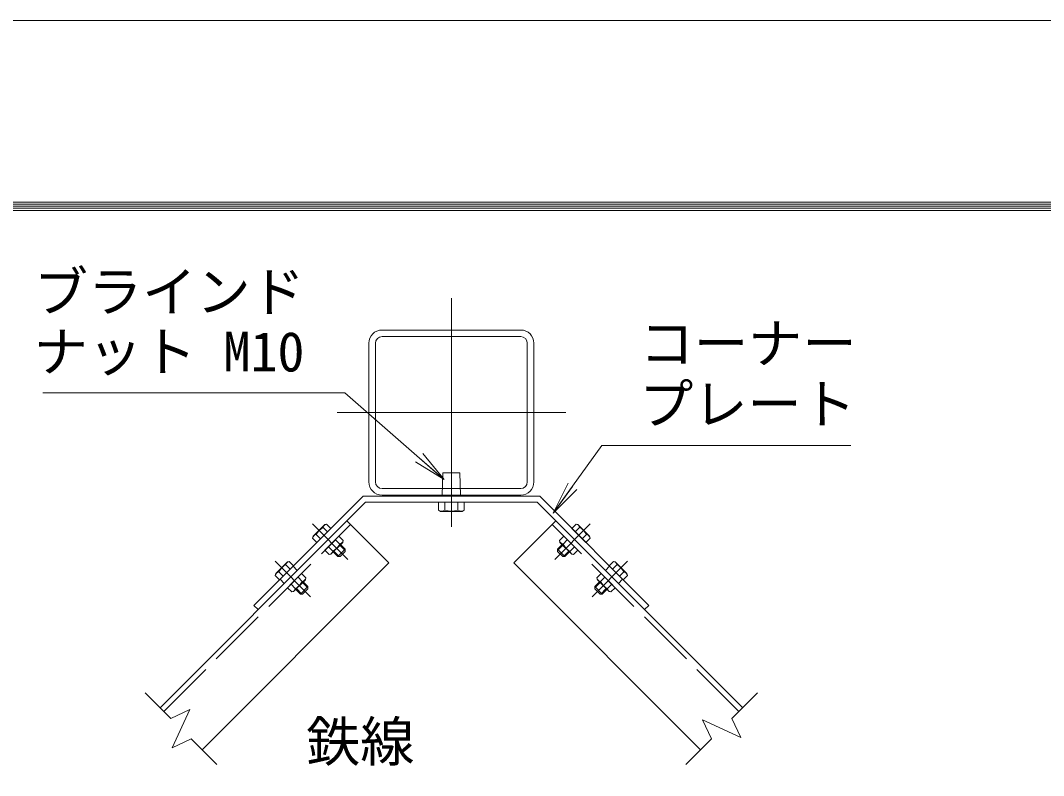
# Model space of a CAD drawing. Units: millimetres, scale not verified. Extents: x -10500 to 10500, y -7425 to 7425.
# Drawn here: x 2269 to 5368, y 5139 to 7425 of the extents above; entities that cross this region are included whole.
import ezdxf
from ezdxf.enums import TextEntityAlignment as Align

# ---------------------------------------------------------------- set-up
doc = ezdxf.new("R2010")
doc.units = ezdxf.units.MM
doc.header["$LTSCALE"] = 30
doc.linetypes.add('DASHED', pattern=[7.5, 6, -1.5])
doc.linetypes.add('USER1', pattern=[50.8, 31.75, -6.35, 6.35, -6.35])
for name, color, linetype, lineweight in [('0-0_D-STR1', 1, 'Continuous', 18), ('0-1_D-BMK', 2, 'USER1', 13), ('0-3_D-STR3', 3, 'Continuous', 13), ('0-4_D-STR-DIM', 7, 'Continuous', 13), ('0-5_0', 7, 'Continuous', 18), ('0-7_D-STR-TXT', 7, 'Continuous', 13), ('0-C_D-TTL', 7, 'Continuous', 18)]:
    doc.layers.add(name, color=color, linetype=linetype, lineweight=lineweight)
doc.styles.add('ＭＳ ゴシック', font='')
doc.styles.get('ＭＳ ゴシック').set_extended_font_data('MS Gothic')

# ---------------------------------------------------------------- blocks, each defined once
blk = doc.blocks.new('_Open')
at = {"layer": '0-5_0'}
blk.add_line((-30, 5), (0, 0), dxfattribs=at)
blk.add_lwpolyline([(-30, -5), (0, 0), (-30, 0)], dxfattribs=at)

msp = doc.modelspace()

# ---------------------------------------------------------------- linework, layer by layer
at = {"layer": '0-0_D-STR1'}
for p, q in [((3784.2, 6487.57), (3364.2, 6487.57)), ((3324.2, 6447.57), (3324.2, 6027.57)), ((3344.2, 6447.57), (3344.2, 6027.57)), ((3784.2, 6467.57), (3364.2, 6467.57)), ((3804.2, 6027.57), (3804.2, 6447.57)), ((3824.2, 6027.57), (3824.2, 6447.57)), ((3364.2, 6007.57), (3784.2, 6007.57)), ((3364.2, 5987.57), (3784.2, 5987.57)), ((2691.95, 5344.12), (3257.64, 5909.8)), ((3257.64, 5909.8), (3384.91, 5782.52)), ((3890.77, 5909.8), (3763.49, 5782.52)), ((4456.46, 5344.12), (3890.77, 5909.8)), ((2819.23, 5216.84), (3384.91, 5782.52)), ((4329.18, 5216.84), (3763.49, 5782.52))]:
    msp.add_line(p, q, dxfattribs=at)
at = {"layer": '0-0_D-STR1', "linetype": 'DASHED'}
for p, q in [((2703.26, 5332.8), (3268.95, 5898.49)), ((4445.14, 5332.8), (3879.46, 5898.49))]:
    msp.add_line(p, q, dxfattribs=at)
at = {"layer": '0-0_D-STR1'}
for centre, radius, start, end in [((3364.2, 6447.57), 40, 90, 180), ((3784.2, 6447.57), 40, 0, 90), ((3364.2, 6447.57), 20, 90, 180), ((3784.2, 6447.57), 20, 0, 90), ((3364.2, 6027.57), 40, 180, 270), ((3364.2, 6027.57), 20, 180, 270), ((3784.2, 6027.57), 40, 270, 0), ((3784.2, 6027.57), 20, 270, 0)]:
    msp.add_arc(centre, radius, start, end, dxfattribs=at)
at = {"layer": '0-1_D-BMK'}
for p, q in [((3574.2, 6583.87), (3574.2, 5891.27)), ((3227.91, 6237.57), (3920.5, 6237.57)), ((3153.47, 5900.83), (3260.95, 5793.35)), ((3994.94, 5900.83), (3887.46, 5793.35)), ((3040.33, 5787.69), (3147.82, 5680.21)), ((4108.07, 5787.69), (4000.59, 5680.21))]:
    msp.add_line(p, q, dxfattribs=at)
at = {"layer": '0-3_D-STR3'}
for p, q in [((3548.2, 6055.57), (3546.2, 5987.57)), ((3548.2, 6055.57), (3600.2, 6055.57)), ((3306.75, 5984.37), (2976.21, 5653.83)), ((3306.75, 5984.37), (3841.66, 5984.37)), ((3546.2, 5984.37), (3602.2, 5984.37)), ((3314.2, 5966.37), (2988.93, 5641.1)), ((3534.94, 5941.98), (3534.94, 5966.37)), ((3534.94, 5966.37), (3613.46, 5966.37)), ((3554.57, 5941.98), (3554.57, 5966.37)), ((3593.83, 5941.98), (3593.83, 5966.37)), ((3613.46, 5941.98), (3613.46, 5966.37)), ((3541.2, 5938.37), (3534.94, 5941.98)), ((3541.2, 5938.37), (3607.2, 5938.37)), ((3607.2, 5938.37), (3613.46, 5941.98)), ((3191.17, 5898.77), (3155.53, 5863.13)), ((3209.57, 5887.19), (3167.11, 5844.73)), ((3198.95, 5876.58), (3185.93, 5889.6)), ((3191.17, 5898.77), (3196.55, 5900.21)), ((3209.57, 5887.19), (3196.55, 5900.21)), ((3938.84, 5887.19), (3951.86, 5900.21)), ((3938.84, 5887.19), (3981.3, 5844.73)), ((3949.45, 5876.58), (3962.48, 5889.6)), ((3957.24, 5898.77), (3951.86, 5900.21)), ((3957.24, 5898.77), (3992.88, 5863.13)), ((3155.53, 5863.13), (3154.09, 5857.75)), ((3167.11, 5844.73), (3154.09, 5857.75)), ((3177.72, 5855.35), (3164.7, 5868.37)), ((3233.61, 5863.15), (3191.15, 5820.69)), ((3233.61, 5863.15), (3246.63, 5850.13)), ((3914.8, 5863.15), (3901.78, 5850.13)), ((3914.8, 5863.15), (3957.26, 5820.69)), ((3970.68, 5855.35), (3983.71, 5868.37)), ((3981.3, 5844.73), (3994.32, 5857.75)), ((3992.88, 5863.13), (3994.32, 5857.75)), ((3201.77, 5831.31), (3214.79, 5818.28)), ((3245.19, 5844.75), (3209.55, 5809.11)), ((3222.99, 5852.53), (3236.02, 5839.51)), ((3236.56, 5836.12), (3252.83, 5819.86)), ((3238.68, 5838.24), (3252.83, 5824.1)), ((3245.19, 5844.75), (3246.63, 5850.13)), ((3909.72, 5838.24), (3895.58, 5824.1)), ((3911.84, 5836.12), (3895.58, 5819.86)), ((3903.22, 5844.75), (3901.78, 5850.13)), ((3903.22, 5844.75), (3938.86, 5809.11)), ((3925.41, 5852.53), (3912.39, 5839.51)), ((3946.64, 5831.31), (3933.62, 5818.28)), ((3191.15, 5820.69), (3204.17, 5807.67)), ((3209.55, 5809.11), (3204.17, 5807.67)), ((3216.06, 5815.62), (3230.2, 5801.47)), ((3218.18, 5817.74), (3234.44, 5801.47)), ((3252.83, 5824.1), (3230.2, 5801.47)), ((3230.2, 5801.47), (3236.99, 5801.47)), ((3252.83, 5817.31), (3236.99, 5801.47)), ((3252.83, 5824.1), (3252.83, 5817.31)), ((3895.58, 5824.1), (3895.58, 5817.31)), ((3895.58, 5824.1), (3918.21, 5801.47)), ((3895.58, 5817.31), (3911.42, 5801.47)), ((3918.21, 5801.47), (3911.42, 5801.47)), ((3930.23, 5817.74), (3913.97, 5801.47)), ((3932.35, 5815.62), (3918.21, 5801.47)), ((3938.86, 5809.11), (3944.23, 5807.67)), ((3957.26, 5820.69), (3944.23, 5807.67)), ((3078.03, 5785.63), (3042.39, 5750)), ((3096.43, 5774.05), (3053.97, 5731.6)), ((3085.82, 5763.44), (3072.79, 5776.46)), ((3078.03, 5785.63), (3083.41, 5787.08)), ((3096.43, 5774.05), (3083.41, 5787.08)), ((3095, 5772.62), (3107.73, 5759.9)), ((4053.41, 5772.62), (4040.68, 5759.9)), ((4051.98, 5774.05), (4065, 5787.08)), ((4051.98, 5774.05), (4094.43, 5731.6)), ((4062.59, 5763.44), (4075.61, 5776.46)), ((4070.38, 5785.63), (4065, 5787.08)), ((4070.38, 5785.63), (4106.02, 5750)), ((3042.39, 5750), (3040.95, 5744.62)), ((3053.97, 5731.6), (3040.95, 5744.62)), ((3064.59, 5742.21), (3051.57, 5755.23)), ((3055.4, 5733.03), (3068.13, 5720.3)), ((3120.47, 5750.01), (3078.01, 5707.55)), ((3109.86, 5739.4), (3122.88, 5726.38)), ((3120.47, 5750.01), (3133.49, 5736.99)), ((3132.05, 5731.61), (3133.49, 5736.99)), ((4027.94, 5750.01), (4014.91, 5736.99)), ((4016.35, 5731.61), (4014.91, 5736.99)), ((4038.55, 5739.4), (4025.53, 5726.38)), ((4027.94, 5750.01), (4070.39, 5707.55)), ((4093, 5733.03), (4080.28, 5720.3)), ((4083.82, 5742.21), (4096.84, 5755.23)), ((4094.43, 5731.6), (4107.46, 5744.62)), ((4106.02, 5750), (4107.46, 5744.62)), ((3078.01, 5707.55), (3091.04, 5694.53)), ((3088.63, 5718.17), (3101.65, 5705.15)), ((3132.05, 5731.61), (3096.41, 5695.97)), ((3102.92, 5702.48), (3117.06, 5688.34)), ((3105.04, 5704.6), (3121.3, 5688.34)), ((3139.69, 5710.96), (3117.06, 5688.34)), ((3123.43, 5722.98), (3139.69, 5706.72)), ((3139.69, 5704.18), (3123.85, 5688.34)), ((3125.55, 5725.11), (3139.69, 5710.96)), ((3139.69, 5710.96), (3139.69, 5704.18)), ((4022.86, 5725.11), (4008.72, 5710.96)), ((4024.98, 5722.98), (4008.72, 5706.72)), ((4008.72, 5710.96), (4008.72, 5704.18)), ((4008.72, 5710.96), (4031.35, 5688.34)), ((4008.72, 5704.18), (4024.56, 5688.34)), ((4016.35, 5731.61), (4051.99, 5695.97)), ((4043.37, 5704.6), (4027.1, 5688.34)), ((4045.49, 5702.48), (4031.35, 5688.34)), ((4059.78, 5718.17), (4046.76, 5705.15)), ((4070.39, 5707.55), (4057.37, 5694.53)), ((3096.41, 5695.97), (3091.04, 5694.53)), ((3117.06, 5688.34), (3123.85, 5688.34)), ((4031.35, 5688.34), (4024.56, 5688.34)), ((4051.99, 5695.97), (4057.37, 5694.53)), ((2976.21, 5653.83), (2988.93, 5641.1))]:
    msp.add_line(p, q, dxfattribs=at)
for points in [[(3546.2, 5987.57), (3602.2, 5987.57), (3600.2, 6055.57)], [(3841.66, 5984.37), (4172.2, 5653.83), (4159.47, 5641.1)], [(3314.2, 5966.37), (3834.2, 5966.37), (4159.47, 5641.1)]]:
    msp.add_lwpolyline(points, dxfattribs=at)
for centre, radius, start, end in [((3546.2, 5985.97), 1.6, 90, 270), ((3602.2, 5985.97), 1.6, 270, 90), ((3544.76, 5956.33), 17.38, 235.61575, 304.38425), ((3574.2, 6003.91), 64.96, 252.41205, 287.58795), ((3603.65, 5956.33), 17.38, 235.61575, 304.38425), ((3208.8, 5845.5), 49.68, 117.4121, 152.5879), ((3198.99, 5887.15), 13.29, 100.61585, 169.38415), ((3949.41, 5887.15), 13.29, 10.61585, 79.38415), ((3939.61, 5845.5), 49.68, 27.4121, 62.5879), ((3167.15, 5855.31), 13.29, 100.61585, 169.38415), ((3981.26, 5855.31), 13.29, 10.61585, 79.38415), ((3191.92, 5862.38), 49.68, 297.4121, 332.5879), ((3233.57, 5852.58), 13.29, 280.61585, 349.38415), ((3914.84, 5852.58), 13.29, 190.61585, 259.38415), ((3956.49, 5862.38), 49.68, 207.4121, 242.5879), ((3201.73, 5820.73), 13.29, 280.61585, 349.38415), ((3946.68, 5820.73), 13.29, 190.61585, 259.38415), ((3095.67, 5732.36), 49.68, 117.4121, 152.5879), ((3085.86, 5774.01), 13.29, 100.61585, 169.38415), ((4062.55, 5774.01), 13.29, 10.61585, 79.38415), ((4052.74, 5732.36), 49.68, 27.4121, 62.5879), ((3054.01, 5742.17), 13.29, 100.61585, 169.38415), ((3120.43, 5739.44), 13.29, 280.61585, 349.38415), ((4027.98, 5739.44), 13.29, 190.61585, 259.38415), ((4094.39, 5742.17), 13.29, 10.61585, 79.38415), ((3088.59, 5707.59), 13.29, 280.61585, 349.38415), ((3078.78, 5749.25), 49.68, 297.4121, 332.5879), ((4069.63, 5749.25), 49.68, 207.4121, 242.5879), ((4059.82, 5707.59), 13.29, 190.61585, 259.38415)]:
    msp.add_arc(centre, radius, start, end, dxfattribs=at)
at = {"layer": '0-4_D-STR-DIM'}
for p, q in [((2647.4, 5388.66), (2724.75, 5311.31)), ((4501.01, 5388.66), (4423.65, 5311.31)), ((2724.75, 5311.31), (2782.53, 5338.25)), ((2782.53, 5338.25), (2728.65, 5222.7)), ((4450.6, 5253.54), (4335.04, 5307.42)), ((4335.04, 5307.42), (4361.98, 5249.64)), ((4423.65, 5311.31), (4450.6, 5253.54)), ((2728.65, 5222.7), (2786.43, 5249.64)), ((2786.43, 5249.64), (2863.78, 5172.29)), ((4361.98, 5249.64), (4284.63, 5172.29))]:
    msp.add_line(p, q, dxfattribs=at)
at = {"layer": '0-7_D-STR-TXT'}
for points in [[(2337.05, 6297.12), (3251.8, 6297.12), (3550.89, 6036.52)], [(4783.79, 6138.24), (4030.21, 6138.24), (3883.79, 5934.79)]]:
    msp.add_lwpolyline(points, dxfattribs=at)
at = {"layer": '0-C_D-TTL', "color": 2}
msp.add_lwpolyline([(-10500, 7425), (10500, 7425), (10500, -7425), (-10500, -7425)], close=True, dxfattribs=at)
at = {"layer": '0-C_D-TTL'}
for points in [[(-9825, 6875), (9825, 6875), (9825, -6875), (-9825, -6875)], [(-9818.75, 6868.75), (9818.75, 6868.75), (9818.75, -6868.75), (-9818.75, -6868.75)], [(-9812.5, 6862.5), (9812.5, 6862.5), (9812.5, -6862.5), (-9812.5, -6862.5)], [(-9806.25, 6856.25), (9806.25, 6856.25), (9806.25, -6856.25), (-9806.25, -6856.25)], [(-9800, 6850), (9800, 6850), (9800, -6850), (-9800, -6850)]]:
    msp.add_lwpolyline(points, close=True, dxfattribs=at)

# ---------------------------------------------------------------- block references
at = {"layer": '0-7_D-STR-TXT', "xscale": 3.333333, "yscale": 3.333333}
for p, rotation in [((3552.4, 6035.21), 318.93506), ((3882.62, 5933.17), 234.25841)]:
    msp.add_blockref('_Open', p, dxfattribs=dict(at, rotation=rotation))

# ---------------------------------------------------------------- texts
at = {"layer": '0-7_D-STR-TXT', "style": 'ＭＳ ゴシック'}
for s, p in [('ブラインド', (2309.76, 6507.57)), ('コーナー', (4144.83, 6351.23)), ('ナット M10', (2309.76, 6326.04)), ('プレート', (4142.93, 6167.49)), ('鉄線', (3134.2, 5145.43))]:
    msp.add_text(s, height=120.3, dxfattribs=at).set_placement(p, align=Align.BOTTOM_LEFT)

doc.saveas('drawing.dxf')
